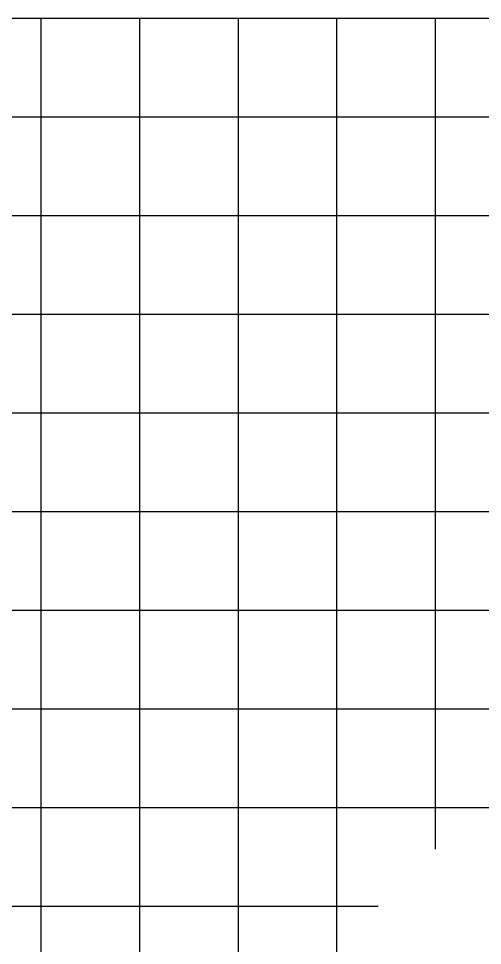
# Model space of a CAD drawing. Extents: x -186874 to 511851, y 4933 to 222627.
# Drawn here: x 505388 to 508211, y 216966 to 222602 of the extents above; entities that cross this region are included whole.
import ezdxf

# ---------------------------------------------------------------- set-up
doc = ezdxf.new("R2010")
doc.units = 0
doc.header["$LTSCALE"] = 5
doc.layers.add('XCDR20$0$A-Area', color=170, linetype='Continuous', plot=False)
doc.layers.add('XFDR20-DC-PH2$0$A-Area (PH2)', color=170, linetype='Continuous', plot=False)
doc.layers.add('XCDR20$0$A-R-Plan_RH-60cm', color=161, linetype='Continuous')
doc.layers.add('XFDR20-DC-PH2$0$A-R-Plan_RH-60cm (PH2)', color=161, linetype='Continuous')

# ---------------------------------------------------------------- blocks, each defined once
blk = doc.blocks.new('XFDR20-DC-PH2')
at = {"layer": 'XFDR20-DC-PH2$0$A-Area (PH2)'}
blk.add_lwpolyline([(511825.6, 222602.3), (498925.6, 222602.3), (498925.6, 211277.3), (511825.6, 211277.3)], close=True, dxfattribs=at)
at = {"layer": 'XFDR20-DC-PH2$0$A-R-Plan_RH-60cm (PH2)'}
for p, q in [((505525.6, 211277.3), (505525.6, 222602.3)), ((506125.6, 211277.3), (506125.6, 222602.3)), ((506725.6, 211277.3), (506725.6, 222602.3)), ((507325.6, 211277.3), (507325.6, 222602.3)), ((507925.6, 217552.3), (507925.6, 222602.3)), ((510925.6, 222002.3, 0), (498925.6, 222002.3, 0)), ((511825.6, 221402.3, 0), (498925.6, 221402.3, 0)), ((511825.6, 220802.3, 0), (498925.6, 220802.3, 0)), ((511825.6, 220202.3, 0), (498925.6, 220202.3, 0)), ((511825.6, 219602.3, 0), (498925.6, 219602.3, 0)), ((511825.6, 219002.3, 0), (498925.6, 219002.3, 0)), ((511825.6, 218402.3, 0), (498925.6, 218402.3, 0)), ((511825.6, 217802.3, 0), (498925.6, 217802.3, 0)), ((507575.6, 217202.3, 0), (499325.6, 217202.3, 0))]:
    blk.add_line(p, q, dxfattribs=at)
blk = doc.blocks.new('XCDR20')
at = {"layer": 'XCDR20$0$A-Area'}
blk.add_lwpolyline([(511825.6, 222602.3), (498925.6, 222602.3), (498925.6, 211277.3), (511825.6, 211277.3)], close=True, dxfattribs=at)
at = {"layer": 'XCDR20$0$A-R-Plan_RH-60cm'}
for p, q in [((505525.6, 211277.3), (505525.6, 222602.3)), ((506125.6, 211277.3), (506125.6, 222602.3)), ((506725.6, 211277.3), (506725.6, 222602.3)), ((507325.6, 211277.3), (507325.6, 222602.3)), ((507925.6, 217552.3), (507925.6, 222602.3)), ((510925.6, 222002.3, 0), (498925.6, 222002.3, 0)), ((511825.6, 221402.3, 0), (498925.6, 221402.3, 0)), ((511825.6, 220802.3, 0), (498925.6, 220802.3, 0)), ((511825.6, 220202.3, 0), (498925.6, 220202.3, 0)), ((511825.6, 219602.3, 0), (498925.6, 219602.3, 0)), ((511825.6, 219002.3, 0), (498925.6, 219002.3, 0)), ((511825.6, 218402.3, 0), (498925.6, 218402.3, 0)), ((511825.6, 217802.3, 0), (498925.6, 217802.3, 0)), ((507575.6, 217202.3, 0), (499325.6, 217202.3, 0))]:
    blk.add_line(p, q, dxfattribs=at)

msp = doc.modelspace()

# ---------------------------------------------------------------- block references
for name in ['XCDR20', 'XFDR20-DC-PH2']:
    msp.add_blockref(name, (0, 0))

doc.saveas('drawing.dxf')
